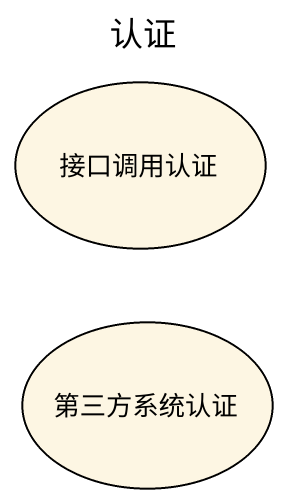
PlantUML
@startuml
title 认证
usecase 接口调用认证
usecase 第三方系统认证
@enduml
